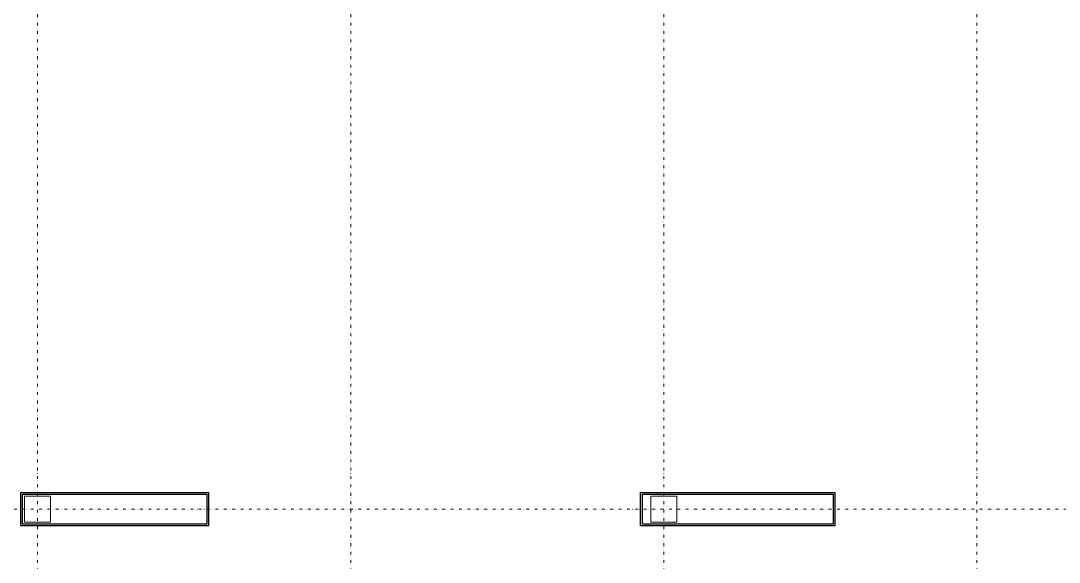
# Model space of a CAD drawing. Extents: x -32000 to 377127, y -29000 to 131250.
# Drawn here: x 209550 to 237407, y 58575 to 73104 of the extents above; entities that cross this region are included whole.
import ezdxf

# ---------------------------------------------------------------- set-up
doc = ezdxf.new("R2010")
doc.units = 0
doc.header["$LTSCALE"] = 250
doc.linetypes.add('H12PL3$0$JJP_三點線', pattern=[0.9, 0.3, -0.15, 0, -0.15, 0, -0.15, 0, -0.15])
for name, color, linetype in [('H12PL3$0$S-COL', 252, 'Continuous'), ('H12PL3$0$S-GRID', 252, 'Continuous'), ('XFDP30$0$A-W-P1S (50K)', 2, 'Continuous')]:
    doc.layers.add(name, color=color, linetype=linetype)

# ---------------------------------------------------------------- blocks, each defined once
blk = doc.blocks.new('XFDP30')
at = {"layer": 'XFDP30$0$A-W-P1S (50K)'}
for points in [[(209550, 60450), (214590, 60450), (214590, 59550), (209550, 59550)], [(209600, 60400), (214540, 60400), (214540, 59600), (209600, 59600)], [(226175, 60450), (231390, 60450), (231390, 59550), (226175, 59550)], [(226225, 60400), (231340, 60400), (231340, 59600), (226225, 59600)]]:
    blk.add_lwpolyline(points, close=True, dxfattribs=at)
blk = doc.blocks.new('H12PL3')
at = {"layer": 'H12PL3$0$S-COL', "lineweight": 0, "flags": 128}
for points in [[(209650, 59650), (210350, 59650), (210350, 60350), (209650, 60350)], [(226450, 59650), (227150, 59650), (227150, 60350), (226450, 60350)]]:
    blk.add_lwpolyline(points, close=True, dxfattribs=at)
at = {"layer": 'H12PL3$0$S-GRID', "linetype": 'H12PL3$0$JJP_三點線', "lineweight": 0}
for p, q in [((210000, 128250), (210000, -28000)), ((218400, 128250), (218400, -28000)), ((226800, 128250), (226800, -28000)), ((235200, 128250), (235200, -28000)), ((-29000, 60000), (289600, 60000))]:
    blk.add_line(p, q, dxfattribs=at)
blk.add_blockref('XFDP30', (0, 0))

msp = doc.modelspace()

# ---------------------------------------------------------------- block references
msp.add_blockref('H12PL3', (0, 0))

doc.saveas('drawing.dxf')
